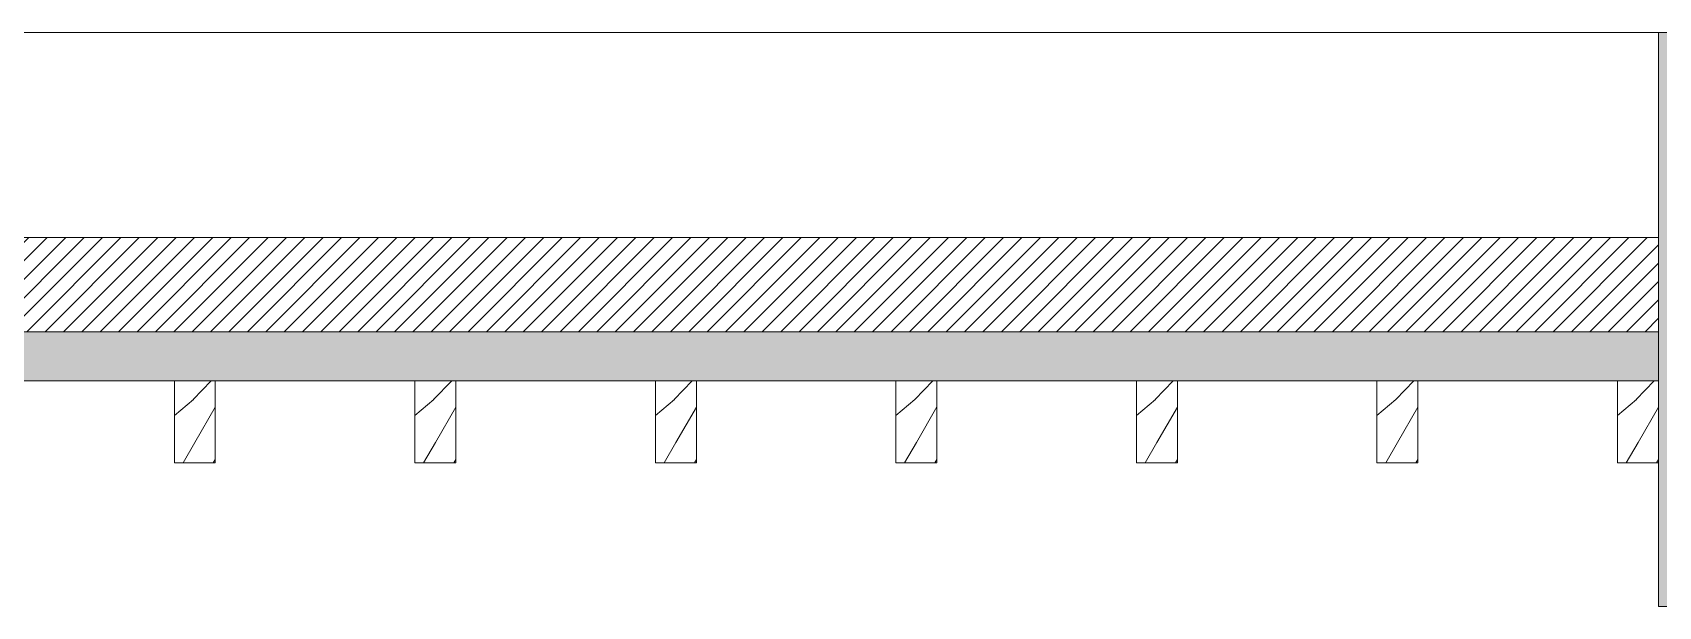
# Model space of a CAD drawing. Header units: metres. Extents: x -197 to 1099, y -24 to 14.
# Drawn here: x -167.087 to -163.117, y 6.15 to 7.55 of the extents above; entities that cross this region are included whole.
import ezdxf

# ---------------------------------------------------------------- set-up
doc = ezdxf.new("R2010")
doc.units = ezdxf.units.M
doc.header["$LTSCALE"] = 0.001
for name, color, linetype, lineweight, true_color in [('Jach-Anotaciones-CalidaddeLínea  0.13', 7, 'Continuous', 13, 0x000000), ('Jach-Anotaciones-Hatch-Lum100%', 7, 'Continuous', 13, 0x000000), ('Jach-Anotaciones-Hatch-Lum50%', 9, 'Continuous', 13, 0x808080)]:
    doc.layers.add(name, color=color, linetype=linetype, lineweight=lineweight, true_color=true_color)

msp = doc.modelspace()

# ---------------------------------------------------------------- hatches: boundary and pattern name
at = {"layer": 'Jach-Anotaciones-Hatch-Lum100%', "ltscale": 100}
h = msp.add_hatch(color=256, dxfattribs=at)
h.dxf.hatch_style = 1
h.paths.add_polyline_path([(-162.91715, 7.55), (-163.11715, 7.55), (-163.11715, 6.15), (-162.91715, 6.15)])
h = msp.add_hatch(color=256, dxfattribs=at)
h.dxf.hatch_style = 1
h.paths.add_polyline_path([(-169.72715, 6.82), (-163.11715, 6.82), (-163.11715, 6.7), (-169.72715, 6.7)])
at = {"layer": 'Jach-Anotaciones-Hatch-Lum50%', "ltscale": 100}
h = msp.add_hatch(dxfattribs=at)
h.set_pattern_fill('ANSI31', color=256, scale=0.01)
h.set_pattern_definition([(45, (-228.027402, 0), (-0.02245064, 0.02245064), [])])
h.paths.add_polyline_path([(-169.5737, 7.05), (-163.11715, 7.05), (-163.11715, 6.82), (-169.5737, 6.82)])
h = msp.add_hatch(dxfattribs=at)
h.set_pattern_fill('WOOD_01', color=256, scale=0.8, angle=60, pattern_type=2)
h.set_pattern_definition([(60, (-226.0074, 0.8039), (-0.69282, 0.4), [0.16, -0.64]), (68.9726, (-225.629315, 0.59483), (1.707181334, 4.55692101), [0.153883, -15.234423]), (65.7105, (-225.674884, 0.6119), (2.90718979, 6.63537723), [0.160798, -7.879101]), (44.5779, (-225.88273, 0.731902), (6.478452005, 6.421028285), [0.2406656, -23.8259016]), (53.6599, (-226.10336, 0.87776), (0.39999871, 0.69282136), [0.144886, -7.099421]), (45.0686, (-225.696453, 0.670543), (2.29281919, 2.37128194), [0.124194, -12.295146]), (48.6901, (-226.23829, 0.66006), (0.39999986, 0.69282067), [0.326338, -3.752878]), (65.7105, (-225.56696, 0.55883), (2.90718979, 6.63537723), [0.080399, -7.9595]), (60, (-225.86195, 0.7199), (-0.69282, 0.4), [0.08, -0.72]), (60, (-226.0251, 0.6293), (-0.69282, 0.4), [0.24, -0.56]), (71.3099, (-226.049, 0.8279), (0.90718136, 3.1712801), [0.081584, -3.997631]), (62.7263, (-225.832664, 0.61062), (7.307182554, 14.256405072), [0.16819, -16.650846]), (52.4054, (-225.79188, 0.63326), (3.89281589, 5.142565012), [0.121062, -11.985134]), (60, (-225.5486, 0.4466), (-0.69282, 0.4), [0.16, -0.64]), (58.8309, (-225.553966, 0.357338), (0.399999541, 0.692820757), [0.3920816, -38.81608]), (60, (-226.0736, 0.6573), (-0.69282, 0.4), [0.08, -0.72]), (60, (-226.089, 0.7586), (-0.69282, 0.4), [0.08, -0.72]), (60, (-226.3314, 0.48285), (-0.69282, 0.4), [0.12, -0.68]), (50.5377, (-226.258, 0.68991), (0.39999976, 0.69282053), [0.24331, -4.622899]), (60, (-226.386, 0.4682), (-0.69282, 0.4), [0.16, -0.64]), (60, (-225.8065, 0.032), (-0.69282, 0.4), [0.088, -0.712]), (60, (-225.6371, 0.4053), (-0.69282, 0.4), [0.08, -0.72]), (60, (-225.8619, 0.064), (-0.69282, 0.4), [0.168, -0.632]), (65.4403, (-225.69946, 0.44134), (3.307183171, 7.328200937), [0.16876, -16.707258]), (60, (-225.7509, 0.4803), (-0.69282, 0.4), [0.152, -0.648]), (60, (-225.97274, 0.128), (-0.69282, 0.4), [0.088, -0.712]), (58.8309, (-226.035592, 0.275138), (0.399999541, 0.692820757), [0.3920816, -38.81608]), (60, (-226.06195, 0.3735), (-0.69282, 0.4), [0.08, -0.72]), (60, (-226.1227, 0.3162), (-0.69282, 0.4), [0.08, -0.72]), (60, (-225.9627, 0.5933), (-0.69282, 0.4), [0.16, -0.64]), (60, (-226.0566, 0.4628), (-0.69282, 0.4), [0.08, -0.72]), (60, (-226.2197, 0.3722), (-0.69282, 0.4), [0.16, -0.64]), (79.6538, (-225.82074, 0.39127), (1.628722567, 9.22102156), [0.118929, -11.773925]), (71.3099, (-226.08273, 0.3855), (0.90718136, 3.1712801), [0.081584, -3.997631]), (71.3099, (-225.88809, 0.64262), (0.90718136, 3.1712801), [0.081584, -3.997631]), (65.7105, (-226.27136, 0.586774), (2.90718979, 6.63537723), [0.080399, -7.9595]), (49.6952, (-226.44386, 0.4), (3.09281664, 3.75692404), [0.089442, -8.854828]), (48.6901, (-225.76246, 0.10821), (0.39999986, 0.69282067), [0.081584, -3.997631]), (150, (-225.7086, 0.1695), (-0.4, -0.69282), [0, -0.8]), (46.6076, (-226.180587, 0.248), (9.571260274, 10.177957834), [0.172696, -17.096923]), (71.3099, (-226.03358, 0.72662), (0.90718136, 3.1712801), [0.081584, -3.997631]), (70.3048, (-225.597105, 0.47462), (1.30718233, 3.86409989), [0.089442, -8.854828]), (48.6901, (-226.02195, 0.44277), (0.39999986, 0.69282067), [0.081584, -3.997631]), (48.6901, (-226.01659, 0.53206), (0.39999986, 0.69282067), [0.081584, -3.997631]), (41.5651, (-226.1113, 0.208), (0.3999991, 0.6928206), [0.101193, -2.428629]), (45.9638, (-226.30286, 0.42021), (0.399999, 0.69282055), [0.329849, -2.968635]), (43.3008, (-226.27136, 0.586774), (4.18563629, 4.04974474), [0.250567, -8.101676]), (60, (-226.306, 0.6068), (-0.69282, 0.4), [0.096, -0.704]), (45.9638, (-225.77789, 0.2095), (0.399999, 0.69282055), [0.329849, -2.968635]), (45.9638, (-225.86639, 0.16821), (0.399999, 0.69282055), [0.329849, -2.968635]), (45.9638, (-225.92874, 0.20421), (0.399999, 0.69282055), [0.329849, -2.968635]), (49.6952, (-226.27758, 0.304), (3.09281664, 3.75692404), [0.089442, -8.854828]), (45.9638, (-226.13973, 0.51077), (0.399999, 0.69282055), [0.164924, -3.13356]), (49.6952, (-226.05588, 0.176), (3.09281664, 3.75692404), [0.089442, -8.854828]), (57.6141, (-225.79938, 0.508267), (0.399999129, 0.692820776), [0.192166, -19.024492]), (49.6952, (-225.96809, 0.504056), (3.09281664, 3.75692404), [0.089442, -8.854828]), (72.5288, (-225.91023, 0.57227), (0.90718035, 3.17128135), [0.073756, -7.301879]), (49.5626, (-226.021238, 0.156), (5.785630365, 6.821029196), [0.309115, -30.602364]), (51.8699, (-225.82074, 0.39127), (0.39999995, 0.69281985), [0.113137, -5.543717]), (64.7636, (-225.99802, 0.24421), (3.70718558, 8.0210201), [0.192666, -9.44061]), (60, (-225.9159, 0.4185), (-0.69282, 0.4), [0.248, -0.552]), (44.7449, (-226.36765, 0.356), (2.292819045, 2.37128176), [0.091214, -9.030189]), (50.5377, (-225.70861, 0.16949), (0.39999976, 0.69282053), [0.24331, -4.622899]), (40.0169, (-225.9381, 0.108), (1.89281981, 1.67846116), [0.093638, -9.270122]), (60, (-226.0229, 0.9052), (-0.69282, 0.4), [0.04, -0.76]), (60, (-225.718, 0.7292), (-0.69282, 0.4), [0.08, -0.72]), (71.3099, (-225.4686, 0.58518), (0.90718136, 3.1712801), [0.081584, -3.997631]), (60, (-225.5339, 0.6321), (-0.69282, 0.4), [0.144, -0.656]), (43.3008, (-225.905084, 0.837184), (4.18563629, 4.04974474), [0.083522, -8.268721]), (48.0207, (-225.755592, 0.760113), (10.372041651, 11.563146785), [0.1472056, -26.840515]), (150, (-225.4686, 0.5852), (-0.4, -0.69282), [0, -0.8]), (60, (-225.4425, 0.6625), (-0.69282, 0.4), [0.072, -0.728]), (60, (-225.5741, 0.7385), (-0.69282, 0.4), [0.072, -0.728]), (60, (-225.60874, 0.7585), (-0.69282, 0.4), [0.072, -0.728]), (36.0376, (-225.8443, 0.89447), (4.87845173, 3.64974762), [0.078791, -7.80029]), (48.5163, (-225.927438, 0.942466), (2.6929280298, 3.0640394157), [0.0734704, -52.17242]), (41.5651, (-225.67802, 0.79847), (0.3999991, 0.6928206), [0.075894, -2.453926]), (47.4712, (-226.017505, 0.99447), (2.69282018, 3.064102), [0.073756, -7.301879])])
h.paths.add_polyline_path([(-166.74079, 6.7), (-166.64079, 6.7), (-166.64079, 6.5), (-166.74079, 6.5)])
h = msp.add_hatch(dxfattribs=at)
h.set_pattern_fill('WOOD_01', color=256, scale=0.8, angle=60, pattern_type=2)
h.set_pattern_definition([(60, (-225.4202, 0.8039), (-0.69282, 0.4), [0.16, -0.64]), (68.9726, (-225.042042, 0.59483), (1.707181334, 4.55692101), [0.153883, -15.234423]), (65.7105, (-225.08761, 0.6119), (2.90718979, 6.63537723), [0.160798, -7.879101]), (44.5779, (-225.295458, 0.731902), (6.478452005, 6.421028285), [0.2406656, -23.8259016]), (53.6599, (-225.51609, 0.87776), (0.39999871, 0.69282136), [0.144886, -7.099421]), (45.0686, (-225.10918, 0.670543), (2.29281919, 2.37128194), [0.124194, -12.295146]), (48.6901, (-225.65102, 0.66006), (0.39999986, 0.69282067), [0.326338, -3.752878]), (65.7105, (-224.97969, 0.55883), (2.90718979, 6.63537723), [0.080399, -7.9595]), (60, (-225.2747, 0.7199), (-0.69282, 0.4), [0.08, -0.72]), (60, (-225.4378, 0.6293), (-0.69282, 0.4), [0.24, -0.56]), (71.3099, (-225.46173, 0.8279), (0.90718136, 3.1712801), [0.081584, -3.997631]), (62.7263, (-225.24539, 0.61062), (7.307182554, 14.256405072), [0.16819, -16.650846]), (52.4054, (-225.204606, 0.63326), (3.89281589, 5.142565012), [0.121062, -11.985134]), (60, (-224.9613, 0.4466), (-0.69282, 0.4), [0.16, -0.64]), (58.8309, (-224.966694, 0.357338), (0.399999541, 0.692820757), [0.3920816, -38.81608]), (60, (-225.4863, 0.6573), (-0.69282, 0.4), [0.08, -0.72]), (60, (-225.5017, 0.7586), (-0.69282, 0.4), [0.08, -0.72]), (60, (-225.7441, 0.48285), (-0.69282, 0.4), [0.12, -0.68]), (50.5377, (-225.67073, 0.68991), (0.39999976, 0.69282053), [0.24331, -4.622899]), (60, (-225.7987, 0.4682), (-0.69282, 0.4), [0.16, -0.64]), (60, (-225.2192, 0.032), (-0.69282, 0.4), [0.088, -0.712]), (60, (-225.0498, 0.4053), (-0.69282, 0.4), [0.08, -0.72]), (60, (-225.2746, 0.064), (-0.69282, 0.4), [0.168, -0.632]), (65.4403, (-225.112186, 0.44134), (3.307183171, 7.328200937), [0.16876, -16.707258]), (60, (-225.1636, 0.4803), (-0.69282, 0.4), [0.152, -0.648]), (60, (-225.3855, 0.128), (-0.69282, 0.4), [0.088, -0.712]), (58.8309, (-225.448319, 0.275138), (0.399999541, 0.692820757), [0.3920816, -38.81608]), (60, (-225.4747, 0.3735), (-0.69282, 0.4), [0.08, -0.72]), (60, (-225.53546, 0.3162), (-0.69282, 0.4), [0.08, -0.72]), (60, (-225.37546, 0.5933), (-0.69282, 0.4), [0.16, -0.64]), (60, (-225.4693, 0.4628), (-0.69282, 0.4), [0.08, -0.72]), (60, (-225.63245, 0.3722), (-0.69282, 0.4), [0.16, -0.64]), (79.6538, (-225.23347, 0.39127), (1.628722567, 9.22102156), [0.118929, -11.773925]), (71.3099, (-225.49546, 0.3855), (0.90718136, 3.1712801), [0.081584, -3.997631]), (71.3099, (-225.30082, 0.64262), (0.90718136, 3.1712801), [0.081584, -3.997631]), (65.7105, (-225.68409, 0.586774), (2.90718979, 6.63537723), [0.080399, -7.9595]), (49.6952, (-225.856586, 0.4), (3.09281664, 3.75692404), [0.089442, -8.854828]), (48.6901, (-225.17519, 0.10821), (0.39999986, 0.69282067), [0.081584, -3.997631]), (150, (-225.1213, 0.1695), (-0.4, -0.69282), [0, -0.8]), (46.6076, (-225.593314, 0.248), (9.571260274, 10.177957834), [0.172696, -17.096923]), (71.3099, (-225.44631, 0.72662), (0.90718136, 3.1712801), [0.081584, -3.997631]), (70.3048, (-225.00983, 0.47462), (1.30718233, 3.86409989), [0.089442, -8.854828]), (48.6901, (-225.43467, 0.44277), (0.39999986, 0.69282067), [0.081584, -3.997631]), (48.6901, (-225.42931, 0.53206), (0.39999986, 0.69282067), [0.081584, -3.997631]), (41.5651, (-225.52403, 0.208), (0.3999991, 0.6928206), [0.101193, -2.428629]), (45.9638, (-225.7156, 0.42021), (0.399999, 0.69282055), [0.329849, -2.968635]), (43.3008, (-225.68409, 0.586774), (4.18563629, 4.04974474), [0.250567, -8.101676]), (60, (-225.7187, 0.6068), (-0.69282, 0.4), [0.096, -0.704]), (45.9638, (-225.19062, 0.2095), (0.399999, 0.69282055), [0.329849, -2.968635]), (45.9638, (-225.27911, 0.16821), (0.399999, 0.69282055), [0.329849, -2.968635]), (45.9638, (-225.34147, 0.20421), (0.399999, 0.69282055), [0.329849, -2.968635]), (49.6952, (-225.69031, 0.304), (3.09281664, 3.75692404), [0.089442, -8.854828]), (45.9638, (-225.55245, 0.51077), (0.399999, 0.69282055), [0.164924, -3.13356]), (49.6952, (-225.468606, 0.176), (3.09281664, 3.75692404), [0.089442, -8.854828]), (57.6141, (-225.21211, 0.508267), (0.399999129, 0.692820776), [0.192166, -19.024492]), (49.6952, (-225.38082, 0.504056), (3.09281664, 3.75692404), [0.089442, -8.854828]), (72.5288, (-225.32296, 0.57227), (0.90718035, 3.17128135), [0.073756, -7.301879]), (49.5626, (-225.433965, 0.156), (5.785630365, 6.821029196), [0.309115, -30.602364]), (51.8699, (-225.23347, 0.39127), (0.39999995, 0.69281985), [0.113137, -5.543717]), (64.7636, (-225.41075, 0.24421), (3.70718558, 8.0210201), [0.192666, -9.44061]), (60, (-225.3286, 0.4185), (-0.69282, 0.4), [0.248, -0.552]), (44.7449, (-225.780375, 0.356), (2.292819045, 2.37128176), [0.091214, -9.030189]), (50.5377, (-225.12133, 0.16949), (0.39999976, 0.69282053), [0.24331, -4.622899]), (40.0169, (-225.35083, 0.108), (1.89281981, 1.67846116), [0.093638, -9.270122]), (60, (-225.4356, 0.9052), (-0.69282, 0.4), [0.04, -0.76]), (60, (-225.13075, 0.7292), (-0.69282, 0.4), [0.08, -0.72]), (71.3099, (-224.88133, 0.58518), (0.90718136, 3.1712801), [0.081584, -3.997631]), (60, (-224.9466, 0.6321), (-0.69282, 0.4), [0.144, -0.656]), (43.3008, (-225.31781, 0.837184), (4.18563629, 4.04974474), [0.083522, -8.268721]), (48.0207, (-225.16832, 0.760113), (10.372041651, 11.563146785), [0.1472056, -26.840515]), (150, (-224.8813, 0.5852), (-0.4, -0.69282), [0, -0.8]), (60, (-224.8552, 0.6625), (-0.69282, 0.4), [0.072, -0.728]), (60, (-224.9868, 0.7385), (-0.69282, 0.4), [0.072, -0.728]), (60, (-225.0215, 0.7585), (-0.69282, 0.4), [0.072, -0.728]), (36.0376, (-225.25703, 0.89447), (4.87845173, 3.64974762), [0.078791, -7.80029]), (48.5163, (-225.340165, 0.942466), (2.6929280298, 3.0640394157), [0.0734704, -52.17242]), (41.5651, (-225.09075, 0.79847), (0.3999991, 0.6928206), [0.075894, -2.453926]), (47.4712, (-225.43023, 0.99447), (2.69282018, 3.064102), [0.073756, -7.301879])])
h.paths.add_polyline_path([(-166.15352, 6.7), (-166.05352, 6.7), (-166.05352, 6.5), (-166.15352, 6.5)])
h = msp.add_hatch(dxfattribs=at)
h.set_pattern_fill('WOOD_01', color=256, scale=0.8, angle=60, pattern_type=2)
h.set_pattern_definition([(60, (-224.8329, 0.8039), (-0.69282, 0.4), [0.16, -0.64]), (68.9726, (-224.45477, 0.59483), (1.707181334, 4.55692101), [0.153883, -15.234423]), (65.7105, (-224.50034, 0.6119), (2.90718979, 6.63537723), [0.160798, -7.879101]), (44.5779, (-224.708185, 0.731902), (6.478452005, 6.421028285), [0.2406656, -23.8259016]), (53.6599, (-224.928815, 0.87776), (0.39999871, 0.69282136), [0.144886, -7.099421]), (45.0686, (-224.52191, 0.670543), (2.29281919, 2.37128194), [0.124194, -12.295146]), (48.6901, (-225.06374, 0.66006), (0.39999986, 0.69282067), [0.326338, -3.752878]), (65.7105, (-224.392416, 0.55883), (2.90718979, 6.63537723), [0.080399, -7.9595]), (60, (-224.6874, 0.7199), (-0.69282, 0.4), [0.08, -0.72]), (60, (-224.8505, 0.6293), (-0.69282, 0.4), [0.24, -0.56]), (71.3099, (-224.87446, 0.8279), (0.90718136, 3.1712801), [0.081584, -3.997631]), (62.7263, (-224.65812, 0.61062), (7.307182554, 14.256405072), [0.16819, -16.650846]), (52.4054, (-224.617334, 0.63326), (3.89281589, 5.142565012), [0.121062, -11.985134]), (60, (-224.3741, 0.4466), (-0.69282, 0.4), [0.16, -0.64]), (58.8309, (-224.37942, 0.357338), (0.399999541, 0.692820757), [0.3920816, -38.81608]), (60, (-224.899, 0.6573), (-0.69282, 0.4), [0.08, -0.72]), (60, (-224.9145, 0.7586), (-0.69282, 0.4), [0.08, -0.72]), (60, (-225.1568, 0.48285), (-0.69282, 0.4), [0.12, -0.68]), (50.5377, (-225.08346, 0.68991), (0.39999976, 0.69282053), [0.24331, -4.622899]), (60, (-225.21146, 0.4682), (-0.69282, 0.4), [0.16, -0.64]), (60, (-224.6319, 0.032), (-0.69282, 0.4), [0.088, -0.712]), (60, (-224.46256, 0.4053), (-0.69282, 0.4), [0.08, -0.72]), (60, (-224.68734, 0.064), (-0.69282, 0.4), [0.168, -0.632]), (65.4403, (-224.524913, 0.44134), (3.307183171, 7.328200937), [0.16876, -16.707258]), (60, (-224.5763, 0.4803), (-0.69282, 0.4), [0.152, -0.648]), (60, (-224.7982, 0.128), (-0.69282, 0.4), [0.088, -0.712]), (58.8309, (-224.861046, 0.275138), (0.399999541, 0.692820757), [0.3920816, -38.81608]), (60, (-224.8874, 0.3735), (-0.69282, 0.4), [0.08, -0.72]), (60, (-224.9482, 0.3162), (-0.69282, 0.4), [0.08, -0.72]), (60, (-224.7882, 0.5933), (-0.69282, 0.4), [0.16, -0.64]), (60, (-224.88204, 0.4628), (-0.69282, 0.4), [0.08, -0.72]), (60, (-225.0452, 0.3722), (-0.69282, 0.4), [0.16, -0.64]), (79.6538, (-224.646195, 0.39127), (1.628722567, 9.22102156), [0.118929, -11.773925]), (71.3099, (-224.90818, 0.3855), (0.90718136, 3.1712801), [0.081584, -3.997631]), (71.3099, (-224.71354, 0.64262), (0.90718136, 3.1712801), [0.081584, -3.997631]), (65.7105, (-225.096815, 0.586774), (2.90718979, 6.63537723), [0.080399, -7.9595]), (49.6952, (-225.26931, 0.4), (3.09281664, 3.75692404), [0.089442, -8.854828]), (48.6901, (-224.58792, 0.10821), (0.39999986, 0.69282067), [0.081584, -3.997631]), (150, (-224.5341, 0.1695), (-0.4, -0.69282), [0, -0.8]), (46.6076, (-225.00604, 0.248), (9.571260274, 10.177957834), [0.172696, -17.096923]), (71.3099, (-224.85904, 0.72662), (0.90718136, 3.1712801), [0.081584, -3.997631]), (70.3048, (-224.42256, 0.47462), (1.30718233, 3.86409989), [0.089442, -8.854828]), (48.6901, (-224.8474, 0.44277), (0.39999986, 0.69282067), [0.081584, -3.997631]), (48.6901, (-224.84204, 0.53206), (0.39999986, 0.69282067), [0.081584, -3.997631]), (41.5651, (-224.93676, 0.208), (0.3999991, 0.6928206), [0.101193, -2.428629]), (45.9638, (-225.12832, 0.42021), (0.399999, 0.69282055), [0.329849, -2.968635]), (43.3008, (-225.096815, 0.586774), (4.18563629, 4.04974474), [0.250567, -8.101676]), (60, (-225.13146, 0.6068), (-0.69282, 0.4), [0.096, -0.704]), (45.9638, (-224.60334, 0.2095), (0.399999, 0.69282055), [0.329849, -2.968635]), (45.9638, (-224.69184, 0.16821), (0.399999, 0.69282055), [0.329849, -2.968635]), (45.9638, (-224.7542, 0.20421), (0.399999, 0.69282055), [0.329849, -2.968635]), (49.6952, (-225.103036, 0.304), (3.09281664, 3.75692404), [0.089442, -8.854828]), (45.9638, (-224.96518, 0.51077), (0.399999, 0.69282055), [0.164924, -3.13356]), (49.6952, (-224.88133, 0.176), (3.09281664, 3.75692404), [0.089442, -8.854828]), (57.6141, (-224.624836, 0.508267), (0.399999129, 0.692820776), [0.192166, -19.024492]), (49.6952, (-224.793544, 0.504056), (3.09281664, 3.75692404), [0.089442, -8.854828]), (72.5288, (-224.73569, 0.57227), (0.90718035, 3.17128135), [0.073756, -7.301879]), (49.5626, (-224.846693, 0.156), (5.785630365, 6.821029196), [0.309115, -30.602364]), (51.8699, (-224.6462, 0.39127), (0.39999995, 0.69281985), [0.113137, -5.543717]), (64.7636, (-224.82348, 0.24421), (3.70718558, 8.0210201), [0.192666, -9.44061]), (60, (-224.7413, 0.4185), (-0.69282, 0.4), [0.248, -0.552]), (44.7449, (-225.1931, 0.356), (2.292819045, 2.37128176), [0.091214, -9.030189]), (50.5377, (-224.53406, 0.16949), (0.39999976, 0.69282053), [0.24331, -4.622899]), (40.0169, (-224.763554, 0.108), (1.89281981, 1.67846116), [0.093638, -9.270122]), (60, (-224.8483, 0.9052), (-0.69282, 0.4), [0.04, -0.76]), (60, (-224.5435, 0.7292), (-0.69282, 0.4), [0.08, -0.72]), (71.3099, (-224.29406, 0.58518), (0.90718136, 3.1712801), [0.081584, -3.997631]), (60, (-224.35934, 0.6321), (-0.69282, 0.4), [0.144, -0.656]), (43.3008, (-224.73054, 0.837184), (4.18563629, 4.04974474), [0.083522, -8.268721]), (48.0207, (-224.581046, 0.760113), (10.372041651, 11.563146785), [0.1472056, -26.840515]), (150, (-224.2941, 0.5852), (-0.4, -0.69282), [0, -0.8]), (60, (-224.2679, 0.6625), (-0.69282, 0.4), [0.072, -0.728]), (60, (-224.39955, 0.7385), (-0.69282, 0.4), [0.072, -0.728]), (60, (-224.4342, 0.7585), (-0.69282, 0.4), [0.072, -0.728]), (36.0376, (-224.66975, 0.89447), (4.87845173, 3.64974762), [0.078791, -7.80029]), (48.5163, (-224.752892, 0.942466), (2.6929280298, 3.0640394157), [0.0734704, -52.17242]), (41.5651, (-224.50348, 0.79847), (0.3999991, 0.6928206), [0.075894, -2.453926]), (47.4712, (-224.84296, 0.99447), (2.69282018, 3.064102), [0.073756, -7.301879])])
h.paths.add_polyline_path([(-165.56624, 6.7), (-165.46624, 6.7), (-165.46624, 6.5), (-165.56624, 6.5)])
h = msp.add_hatch(dxfattribs=at)
h.set_pattern_fill('WOOD_01', color=256, scale=0.8, angle=60, pattern_type=2)
h.set_pattern_definition([(60, (-224.2456, 0.8039), (-0.69282, 0.4), [0.16, -0.64]), (68.9726, (-223.867497, 0.59483), (1.707181334, 4.55692101), [0.153883, -15.234423]), (65.7105, (-223.913066, 0.6119), (2.90718979, 6.63537723), [0.160798, -7.879101]), (44.5779, (-224.120912, 0.731902), (6.478452005, 6.421028285), [0.2406656, -23.8259016]), (53.6599, (-224.34154, 0.87776), (0.39999871, 0.69282136), [0.144886, -7.099421]), (45.0686, (-223.934635, 0.670543), (2.29281919, 2.37128194), [0.124194, -12.295146]), (48.6901, (-224.47647, 0.66006), (0.39999986, 0.69282067), [0.326338, -3.752878]), (65.7105, (-223.80514, 0.55883), (2.90718979, 6.63537723), [0.080399, -7.9595]), (60, (-224.1001, 0.7199), (-0.69282, 0.4), [0.08, -0.72]), (60, (-224.2633, 0.6293), (-0.69282, 0.4), [0.24, -0.56]), (71.3099, (-224.28719, 0.8279), (0.90718136, 3.1712801), [0.081584, -3.997631]), (62.7263, (-224.070845, 0.61062), (7.307182554, 14.256405072), [0.16819, -16.650846]), (52.4054, (-224.03006, 0.63326), (3.89281589, 5.142565012), [0.121062, -11.985134]), (60, (-223.7868, 0.4466), (-0.69282, 0.4), [0.16, -0.64]), (58.8309, (-223.792148, 0.357338), (0.399999541, 0.692820757), [0.3920816, -38.81608]), (60, (-224.3118, 0.6573), (-0.69282, 0.4), [0.08, -0.72]), (60, (-224.3272, 0.7586), (-0.69282, 0.4), [0.08, -0.72]), (60, (-224.56954, 0.48285), (-0.69282, 0.4), [0.12, -0.68]), (50.5377, (-224.49618, 0.68991), (0.39999976, 0.69282053), [0.24331, -4.622899]), (60, (-224.6242, 0.4682), (-0.69282, 0.4), [0.16, -0.64]), (60, (-224.04465, 0.032), (-0.69282, 0.4), [0.088, -0.712]), (60, (-223.8753, 0.4053), (-0.69282, 0.4), [0.08, -0.72]), (60, (-224.1001, 0.064), (-0.69282, 0.4), [0.168, -0.632]), (65.4403, (-223.93764, 0.44134), (3.307183171, 7.328200937), [0.16876, -16.707258]), (60, (-223.9891, 0.4803), (-0.69282, 0.4), [0.152, -0.648]), (60, (-224.2109, 0.128), (-0.69282, 0.4), [0.088, -0.712]), (58.8309, (-224.273774, 0.275138), (0.399999541, 0.692820757), [0.3920816, -38.81608]), (60, (-224.3001, 0.3735), (-0.69282, 0.4), [0.08, -0.72]), (60, (-224.3609, 0.3162), (-0.69282, 0.4), [0.08, -0.72]), (60, (-224.2009, 0.5933), (-0.69282, 0.4), [0.16, -0.64]), (60, (-224.2948, 0.4628), (-0.69282, 0.4), [0.08, -0.72]), (60, (-224.4579, 0.3722), (-0.69282, 0.4), [0.16, -0.64]), (79.6538, (-224.05892, 0.39127), (1.628722567, 9.22102156), [0.118929, -11.773925]), (71.3099, (-224.32091, 0.3855), (0.90718136, 3.1712801), [0.081584, -3.997631]), (71.3099, (-224.12627, 0.64262), (0.90718136, 3.1712801), [0.081584, -3.997631]), (65.7105, (-224.50954, 0.586774), (2.90718979, 6.63537723), [0.080399, -7.9595]), (49.6952, (-224.68204, 0.4), (3.09281664, 3.75692404), [0.089442, -8.854828]), (48.6901, (-224.00065, 0.10821), (0.39999986, 0.69282067), [0.081584, -3.997631]), (150, (-223.9468, 0.1695), (-0.4, -0.69282), [0, -0.8]), (46.6076, (-224.41877, 0.248), (9.571260274, 10.177957834), [0.172696, -17.096923]), (71.3099, (-224.27176, 0.72662), (0.90718136, 3.1712801), [0.081584, -3.997631]), (70.3048, (-223.83529, 0.47462), (1.30718233, 3.86409989), [0.089442, -8.854828]), (48.6901, (-224.26013, 0.44277), (0.39999986, 0.69282067), [0.081584, -3.997631]), (48.6901, (-224.25477, 0.53206), (0.39999986, 0.69282067), [0.081584, -3.997631]), (41.5651, (-224.34949, 0.208), (0.3999991, 0.6928206), [0.101193, -2.428629]), (45.9638, (-224.54105, 0.42021), (0.399999, 0.69282055), [0.329849, -2.968635]), (43.3008, (-224.50954, 0.586774), (4.18563629, 4.04974474), [0.250567, -8.101676]), (60, (-224.5442, 0.6068), (-0.69282, 0.4), [0.096, -0.704]), (45.9638, (-224.01607, 0.2095), (0.399999, 0.69282055), [0.329849, -2.968635]), (45.9638, (-224.10457, 0.16821), (0.399999, 0.69282055), [0.329849, -2.968635]), (45.9638, (-224.16692, 0.20421), (0.399999, 0.69282055), [0.329849, -2.968635]), (49.6952, (-224.51576, 0.304), (3.09281664, 3.75692404), [0.089442, -8.854828]), (45.9638, (-224.3779, 0.51077), (0.399999, 0.69282055), [0.164924, -3.13356]), (49.6952, (-224.29406, 0.176), (3.09281664, 3.75692404), [0.089442, -8.854828]), (57.6141, (-224.037563, 0.508267), (0.399999129, 0.692820776), [0.192166, -19.024492]), (49.6952, (-224.20627, 0.504056), (3.09281664, 3.75692404), [0.089442, -8.854828]), (72.5288, (-224.148415, 0.57227), (0.90718035, 3.17128135), [0.073756, -7.301879]), (49.5626, (-224.25942, 0.156), (5.785630365, 6.821029196), [0.309115, -30.602364]), (51.8699, (-224.05892, 0.39127), (0.39999995, 0.69281985), [0.113137, -5.543717]), (64.7636, (-224.236204, 0.24421), (3.70718558, 8.0210201), [0.192666, -9.44061]), (60, (-224.1541, 0.4185), (-0.69282, 0.4), [0.248, -0.552]), (44.7449, (-224.60583, 0.356), (2.292819045, 2.37128176), [0.091214, -9.030189]), (50.5377, (-223.94679, 0.16949), (0.39999976, 0.69282053), [0.24331, -4.622899]), (40.0169, (-224.17628, 0.108), (1.89281981, 1.67846116), [0.093638, -9.270122]), (60, (-224.26105, 0.9052), (-0.69282, 0.4), [0.04, -0.76]), (60, (-223.9562, 0.7292), (-0.69282, 0.4), [0.08, -0.72]), (71.3099, (-223.70679, 0.58518), (0.90718136, 3.1712801), [0.081584, -3.997631]), (60, (-223.7721, 0.6321), (-0.69282, 0.4), [0.144, -0.656]), (43.3008, (-224.143266, 0.837184), (4.18563629, 4.04974474), [0.083522, -8.268721]), (48.0207, (-223.993774, 0.760113), (10.372041651, 11.563146785), [0.1472056, -26.840515]), (150, (-223.7068, 0.5852), (-0.4, -0.69282), [0, -0.8]), (60, (-223.68065, 0.6625), (-0.69282, 0.4), [0.072, -0.728]), (60, (-223.8123, 0.7385), (-0.69282, 0.4), [0.072, -0.728]), (60, (-223.8469, 0.7585), (-0.69282, 0.4), [0.072, -0.728]), (36.0376, (-224.08248, 0.89447), (4.87845173, 3.64974762), [0.078791, -7.80029]), (48.5163, (-224.16562, 0.942466), (2.6929280298, 3.0640394157), [0.0734704, -52.17242]), (41.5651, (-223.9162, 0.79847), (0.3999991, 0.6928206), [0.075894, -2.453926]), (47.4712, (-224.25569, 0.99447), (2.69282018, 3.064102), [0.073756, -7.301879])])
h.paths.add_polyline_path([(-164.97897, 6.7), (-164.87897, 6.7), (-164.87897, 6.5), (-164.97897, 6.5)])
h = msp.add_hatch(dxfattribs=at)
h.set_pattern_fill('WOOD_01', color=256, scale=0.8, angle=60, pattern_type=2)
h.set_pattern_definition([(60, (-223.65835, 0.8039), (-0.69282, 0.4), [0.16, -0.64]), (68.9726, (-223.280224, 0.59483), (1.707181334, 4.55692101), [0.153883, -15.234423]), (65.7105, (-223.32579, 0.6119), (2.90718979, 6.63537723), [0.160798, -7.879101]), (44.5779, (-223.53364, 0.731902), (6.478452005, 6.421028285), [0.2406656, -23.8259016]), (53.6599, (-223.75427, 0.87776), (0.39999871, 0.69282136), [0.144886, -7.099421]), (45.0686, (-223.34736, 0.670543), (2.29281919, 2.37128194), [0.124194, -12.295146]), (48.6901, (-223.8892, 0.66006), (0.39999986, 0.69282067), [0.326338, -3.752878]), (65.7105, (-223.21787, 0.55883), (2.90718979, 6.63537723), [0.080399, -7.9595]), (60, (-223.51285, 0.7199), (-0.69282, 0.4), [0.08, -0.72]), (60, (-223.676, 0.6293), (-0.69282, 0.4), [0.24, -0.56]), (71.3099, (-223.69992, 0.8279), (0.90718136, 3.1712801), [0.081584, -3.997631]), (62.7263, (-223.483573, 0.61062), (7.307182554, 14.256405072), [0.16819, -16.650846]), (52.4054, (-223.44279, 0.63326), (3.89281589, 5.142565012), [0.121062, -11.985134]), (60, (-223.1995, 0.4466), (-0.69282, 0.4), [0.16, -0.64]), (58.8309, (-223.204875, 0.357338), (0.399999541, 0.692820757), [0.3920816, -38.81608]), (60, (-223.7245, 0.6573), (-0.69282, 0.4), [0.08, -0.72]), (60, (-223.7399, 0.7586), (-0.69282, 0.4), [0.08, -0.72]), (60, (-223.9823, 0.48285), (-0.69282, 0.4), [0.12, -0.68]), (50.5377, (-223.90891, 0.68991), (0.39999976, 0.69282053), [0.24331, -4.622899]), (60, (-224.0369, 0.4682), (-0.69282, 0.4), [0.16, -0.64]), (60, (-223.4574, 0.032), (-0.69282, 0.4), [0.088, -0.712]), (60, (-223.288, 0.4053), (-0.69282, 0.4), [0.08, -0.72]), (60, (-223.5128, 0.064), (-0.69282, 0.4), [0.168, -0.632]), (65.4403, (-223.350368, 0.44134), (3.307183171, 7.328200937), [0.16876, -16.707258]), (60, (-223.4018, 0.4803), (-0.69282, 0.4), [0.152, -0.648]), (60, (-223.62365, 0.128), (-0.69282, 0.4), [0.088, -0.712]), (58.8309, (-223.686501, 0.275138), (0.399999541, 0.692820757), [0.3920816, -38.81608]), (60, (-223.71285, 0.3735), (-0.69282, 0.4), [0.08, -0.72]), (60, (-223.7736, 0.3162), (-0.69282, 0.4), [0.08, -0.72]), (60, (-223.6136, 0.5933), (-0.69282, 0.4), [0.16, -0.64]), (60, (-223.7075, 0.4628), (-0.69282, 0.4), [0.08, -0.72]), (60, (-223.8706, 0.3722), (-0.69282, 0.4), [0.16, -0.64]), (79.6538, (-223.47165, 0.39127), (1.628722567, 9.22102156), [0.118929, -11.773925]), (71.3099, (-223.73364, 0.3855), (0.90718136, 3.1712801), [0.081584, -3.997631]), (71.3099, (-223.539, 0.64262), (0.90718136, 3.1712801), [0.081584, -3.997631]), (65.7105, (-223.92227, 0.586774), (2.90718979, 6.63537723), [0.080399, -7.9595]), (49.6952, (-224.09477, 0.4), (3.09281664, 3.75692404), [0.089442, -8.854828]), (48.6901, (-223.41337, 0.10821), (0.39999986, 0.69282067), [0.081584, -3.997631]), (150, (-223.3595, 0.1695), (-0.4, -0.69282), [0, -0.8]), (46.6076, (-223.831496, 0.248), (9.571260274, 10.177957834), [0.172696, -17.096923]), (71.3099, (-223.68449, 0.72662), (0.90718136, 3.1712801), [0.081584, -3.997631]), (70.3048, (-223.248014, 0.47462), (1.30718233, 3.86409989), [0.089442, -8.854828]), (48.6901, (-223.67285, 0.44277), (0.39999986, 0.69282067), [0.081584, -3.997631]), (48.6901, (-223.6675, 0.53206), (0.39999986, 0.69282067), [0.081584, -3.997631]), (41.5651, (-223.76221, 0.208), (0.3999991, 0.6928206), [0.101193, -2.428629]), (45.9638, (-223.95377, 0.42021), (0.399999, 0.69282055), [0.329849, -2.968635]), (43.3008, (-223.92227, 0.586774), (4.18563629, 4.04974474), [0.250567, -8.101676]), (60, (-223.9569, 0.6068), (-0.69282, 0.4), [0.096, -0.704]), (45.9638, (-223.4288, 0.2095), (0.399999, 0.69282055), [0.329849, -2.968635]), (45.9638, (-223.5173, 0.16821), (0.399999, 0.69282055), [0.329849, -2.968635]), (45.9638, (-223.57965, 0.20421), (0.399999, 0.69282055), [0.329849, -2.968635]), (49.6952, (-223.92849, 0.304), (3.09281664, 3.75692404), [0.089442, -8.854828]), (45.9638, (-223.79063, 0.51077), (0.399999, 0.69282055), [0.164924, -3.13356]), (49.6952, (-223.70679, 0.176), (3.09281664, 3.75692404), [0.089442, -8.854828]), (57.6141, (-223.45029, 0.508267), (0.399999129, 0.692820776), [0.192166, -19.024492]), (49.6952, (-223.619, 0.504056), (3.09281664, 3.75692404), [0.089442, -8.854828]), (72.5288, (-223.56114, 0.57227), (0.90718035, 3.17128135), [0.073756, -7.301879]), (49.5626, (-223.672147, 0.156), (5.785630365, 6.821029196), [0.309115, -30.602364]), (51.8699, (-223.47165, 0.39127), (0.39999995, 0.69281985), [0.113137, -5.543717]), (64.7636, (-223.64893, 0.24421), (3.70718558, 8.0210201), [0.192666, -9.44061]), (60, (-223.5668, 0.4185), (-0.69282, 0.4), [0.248, -0.552]), (44.7449, (-224.01856, 0.356), (2.292819045, 2.37128176), [0.091214, -9.030189]), (50.5377, (-223.35952, 0.16949), (0.39999976, 0.69282053), [0.24331, -4.622899]), (40.0169, (-223.58901, 0.108), (1.89281981, 1.67846116), [0.093638, -9.270122]), (60, (-223.6738, 0.9052), (-0.69282, 0.4), [0.04, -0.76]), (60, (-223.3689, 0.7292), (-0.69282, 0.4), [0.08, -0.72]), (71.3099, (-223.11952, 0.58518), (0.90718136, 3.1712801), [0.081584, -3.997631]), (60, (-223.1848, 0.6321), (-0.69282, 0.4), [0.144, -0.656]), (43.3008, (-223.55599, 0.837184), (4.18563629, 4.04974474), [0.083522, -8.268721]), (48.0207, (-223.4065, 0.760113), (10.372041651, 11.563146785), [0.1472056, -26.840515]), (150, (-223.1195, 0.5852), (-0.4, -0.69282), [0, -0.8]), (60, (-223.0934, 0.6625), (-0.69282, 0.4), [0.072, -0.728]), (60, (-223.225, 0.7385), (-0.69282, 0.4), [0.072, -0.728]), (60, (-223.25965, 0.7585), (-0.69282, 0.4), [0.072, -0.728]), (36.0376, (-223.49521, 0.89447), (4.87845173, 3.64974762), [0.078791, -7.80029]), (48.5163, (-223.578347, 0.942466), (2.6929280298, 3.0640394157), [0.0734704, -52.17242]), (41.5651, (-223.32893, 0.79847), (0.3999991, 0.6928206), [0.075894, -2.453926]), (47.4712, (-223.66841, 0.99447), (2.69282018, 3.064102), [0.073756, -7.301879])])
h.paths.add_polyline_path([(-164.3917, 6.7), (-164.2917, 6.7), (-164.2917, 6.5), (-164.3917, 6.5)])
h = msp.add_hatch(dxfattribs=at)
h.set_pattern_fill('WOOD_01', color=256, scale=0.8, angle=60, pattern_type=2)
h.set_pattern_definition([(60, (-223.0711, 0.8039), (-0.69282, 0.4), [0.16, -0.64]), (68.9726, (-222.69295, 0.59483), (1.707181334, 4.55692101), [0.153883, -15.234423]), (65.7105, (-222.73852, 0.6119), (2.90718979, 6.63537723), [0.160798, -7.879101]), (44.5779, (-222.946367, 0.731902), (6.478452005, 6.421028285), [0.2406656, -23.8259016]), (53.6599, (-223.167, 0.87776), (0.39999871, 0.69282136), [0.144886, -7.099421]), (45.0686, (-222.76009, 0.670543), (2.29281919, 2.37128194), [0.124194, -12.295146]), (48.6901, (-223.30193, 0.66006), (0.39999986, 0.69282067), [0.326338, -3.752878]), (65.7105, (-222.6306, 0.55883), (2.90718979, 6.63537723), [0.080399, -7.9595]), (60, (-222.9256, 0.7199), (-0.69282, 0.4), [0.08, -0.72]), (60, (-223.0887, 0.6293), (-0.69282, 0.4), [0.24, -0.56]), (71.3099, (-223.11264, 0.8279), (0.90718136, 3.1712801), [0.081584, -3.997631]), (62.7263, (-222.8963, 0.61062), (7.307182554, 14.256405072), [0.16819, -16.650846]), (52.4054, (-222.855515, 0.63326), (3.89281589, 5.142565012), [0.121062, -11.985134]), (60, (-222.61224, 0.4466), (-0.69282, 0.4), [0.16, -0.64]), (58.8309, (-222.617603, 0.357338), (0.399999541, 0.692820757), [0.3920816, -38.81608]), (60, (-223.1372, 0.6573), (-0.69282, 0.4), [0.08, -0.72]), (60, (-223.15264, 0.7586), (-0.69282, 0.4), [0.08, -0.72]), (60, (-223.395, 0.48285), (-0.69282, 0.4), [0.12, -0.68]), (50.5377, (-223.32164, 0.68991), (0.39999976, 0.69282053), [0.24331, -4.622899]), (60, (-223.4496, 0.4682), (-0.69282, 0.4), [0.16, -0.64]), (60, (-222.8701, 0.032), (-0.69282, 0.4), [0.088, -0.712]), (60, (-222.70074, 0.4053), (-0.69282, 0.4), [0.08, -0.72]), (60, (-222.9255, 0.064), (-0.69282, 0.4), [0.168, -0.632]), (65.4403, (-222.763095, 0.44134), (3.307183171, 7.328200937), [0.16876, -16.707258]), (60, (-222.8145, 0.4803), (-0.69282, 0.4), [0.152, -0.648]), (60, (-223.0364, 0.128), (-0.69282, 0.4), [0.088, -0.712]), (58.8309, (-223.099228, 0.275138), (0.399999541, 0.692820757), [0.3920816, -38.81608]), (60, (-223.1256, 0.3735), (-0.69282, 0.4), [0.08, -0.72]), (60, (-223.1864, 0.3162), (-0.69282, 0.4), [0.08, -0.72]), (60, (-223.0264, 0.5933), (-0.69282, 0.4), [0.16, -0.64]), (60, (-223.1202, 0.4628), (-0.69282, 0.4), [0.08, -0.72]), (60, (-223.2834, 0.3722), (-0.69282, 0.4), [0.16, -0.64]), (79.6538, (-222.884377, 0.39127), (1.628722567, 9.22102156), [0.118929, -11.773925]), (71.3099, (-223.14637, 0.3855), (0.90718136, 3.1712801), [0.081584, -3.997631]), (71.3099, (-222.95173, 0.64262), (0.90718136, 3.1712801), [0.081584, -3.997631]), (65.7105, (-223.335, 0.586774), (2.90718979, 6.63537723), [0.080399, -7.9595]), (49.6952, (-223.507495, 0.4), (3.09281664, 3.75692404), [0.089442, -8.854828]), (48.6901, (-222.8261, 0.10821), (0.39999986, 0.69282067), [0.081584, -3.997631]), (150, (-222.77224, 0.1695), (-0.4, -0.69282), [0, -0.8]), (46.6076, (-223.244223, 0.248), (9.571260274, 10.177957834), [0.172696, -17.096923]), (71.3099, (-223.09722, 0.72662), (0.90718136, 3.1712801), [0.081584, -3.997631]), (70.3048, (-222.66074, 0.47462), (1.30718233, 3.86409989), [0.089442, -8.854828]), (48.6901, (-223.08558, 0.44277), (0.39999986, 0.69282067), [0.081584, -3.997631]), (48.6901, (-223.08022, 0.53206), (0.39999986, 0.69282067), [0.081584, -3.997631]), (41.5651, (-223.17494, 0.208), (0.3999991, 0.6928206), [0.101193, -2.428629]), (45.9638, (-223.3665, 0.42021), (0.399999, 0.69282055), [0.329849, -2.968635]), (43.3008, (-223.335, 0.586774), (4.18563629, 4.04974474), [0.250567, -8.101676]), (60, (-223.3696, 0.6068), (-0.69282, 0.4), [0.096, -0.704]), (45.9638, (-222.84153, 0.2095), (0.399999, 0.69282055), [0.329849, -2.968635]), (45.9638, (-222.93002, 0.16821), (0.399999, 0.69282055), [0.329849, -2.968635]), (45.9638, (-222.99238, 0.20421), (0.399999, 0.69282055), [0.329849, -2.968635]), (49.6952, (-223.34122, 0.304), (3.09281664, 3.75692404), [0.089442, -8.854828]), (45.9638, (-223.20336, 0.51077), (0.399999, 0.69282055), [0.164924, -3.13356]), (49.6952, (-223.119515, 0.176), (3.09281664, 3.75692404), [0.089442, -8.854828]), (57.6141, (-222.863018, 0.508267), (0.399999129, 0.692820776), [0.192166, -19.024492]), (49.6952, (-223.031726, 0.504056), (3.09281664, 3.75692404), [0.089442, -8.854828]), (72.5288, (-222.97387, 0.57227), (0.90718035, 3.17128135), [0.073756, -7.301879]), (49.5626, (-223.084874, 0.156), (5.785630365, 6.821029196), [0.309115, -30.602364]), (51.8699, (-222.88438, 0.39127), (0.39999995, 0.69281985), [0.113137, -5.543717]), (64.7636, (-223.06166, 0.24421), (3.70718558, 8.0210201), [0.192666, -9.44061]), (60, (-222.9795, 0.4185), (-0.69282, 0.4), [0.248, -0.552]), (44.7449, (-223.431285, 0.356), (2.292819045, 2.37128176), [0.091214, -9.030189]), (50.5377, (-222.77224, 0.16949), (0.39999976, 0.69282053), [0.24331, -4.622899]), (40.0169, (-223.001736, 0.108), (1.89281981, 1.67846116), [0.093638, -9.270122]), (60, (-223.0865, 0.9052), (-0.69282, 0.4), [0.04, -0.76]), (60, (-222.78166, 0.7292), (-0.69282, 0.4), [0.08, -0.72]), (71.3099, (-222.53224, 0.58518), (0.90718136, 3.1712801), [0.081584, -3.997631]), (60, (-222.5975, 0.6321), (-0.69282, 0.4), [0.144, -0.656]), (43.3008, (-222.96872, 0.837184), (4.18563629, 4.04974474), [0.083522, -8.268721]), (48.0207, (-222.819228, 0.760113), (10.372041651, 11.563146785), [0.1472056, -26.840515]), (150, (-222.53224, 0.5852), (-0.4, -0.69282), [0, -0.8]), (60, (-222.5061, 0.6625), (-0.69282, 0.4), [0.072, -0.728]), (60, (-222.6377, 0.7385), (-0.69282, 0.4), [0.072, -0.728]), (60, (-222.6724, 0.7585), (-0.69282, 0.4), [0.072, -0.728]), (36.0376, (-222.907936, 0.89447), (4.87845173, 3.64974762), [0.078791, -7.80029]), (48.5163, (-222.991074, 0.942466), (2.6929280298, 3.0640394157), [0.0734704, -52.17242]), (41.5651, (-222.74166, 0.79847), (0.3999991, 0.6928206), [0.075894, -2.453926]), (47.4712, (-223.08114, 0.99447), (2.69282018, 3.064102), [0.073756, -7.301879])])
h.paths.add_polyline_path([(-163.80443, 6.7), (-163.70443, 6.7), (-163.70443, 6.5), (-163.80443, 6.5)])
h = msp.add_hatch(dxfattribs=at)
h.set_pattern_fill('WOOD_01', color=256, scale=0.8, angle=60, pattern_type=2)
h.set_pattern_definition([(60, (-222.4838, 0.8039), (-0.69282, 0.4), [0.16, -0.64]), (68.9726, (-222.10568, 0.59483), (1.707181334, 4.55692101), [0.153883, -15.234423]), (65.7105, (-222.15125, 0.6119), (2.90718979, 6.63537723), [0.160798, -7.879101]), (44.5779, (-222.359094, 0.731902), (6.478452005, 6.421028285), [0.2406656, -23.8259016]), (53.6599, (-222.579725, 0.87776), (0.39999871, 0.69282136), [0.144886, -7.099421]), (45.0686, (-222.172817, 0.670543), (2.29281919, 2.37128194), [0.124194, -12.295146]), (48.6901, (-222.71465, 0.66006), (0.39999986, 0.69282067), [0.326338, -3.752878]), (65.7105, (-222.043325, 0.55883), (2.90718979, 6.63537723), [0.080399, -7.9595]), (60, (-222.3383, 0.7199), (-0.69282, 0.4), [0.08, -0.72]), (60, (-222.50145, 0.6293), (-0.69282, 0.4), [0.24, -0.56]), (71.3099, (-222.52537, 0.8279), (0.90718136, 3.1712801), [0.081584, -3.997631]), (62.7263, (-222.309027, 0.61062), (7.307182554, 14.256405072), [0.16819, -16.650846]), (52.4054, (-222.26824, 0.63326), (3.89281589, 5.142565012), [0.121062, -11.985134]), (60, (-222.025, 0.4466), (-0.69282, 0.4), [0.16, -0.64]), (58.8309, (-222.03033, 0.357338), (0.399999541, 0.692820757), [0.3920816, -38.81608]), (60, (-222.54995, 0.6573), (-0.69282, 0.4), [0.08, -0.72]), (60, (-222.5654, 0.7586), (-0.69282, 0.4), [0.08, -0.72]), (60, (-222.8077, 0.48285), (-0.69282, 0.4), [0.12, -0.68]), (50.5377, (-222.73437, 0.68991), (0.39999976, 0.69282053), [0.24331, -4.622899]), (60, (-222.8624, 0.4682), (-0.69282, 0.4), [0.16, -0.64]), (60, (-222.2828, 0.032), (-0.69282, 0.4), [0.088, -0.712]), (60, (-222.1135, 0.4053), (-0.69282, 0.4), [0.08, -0.72]), (60, (-222.33825, 0.064), (-0.69282, 0.4), [0.168, -0.632]), (65.4403, (-222.175822, 0.44134), (3.307183171, 7.328200937), [0.16876, -16.707258]), (60, (-222.22725, 0.4803), (-0.69282, 0.4), [0.152, -0.648]), (60, (-222.4491, 0.128), (-0.69282, 0.4), [0.088, -0.712]), (58.8309, (-222.511955, 0.275138), (0.399999541, 0.692820757), [0.3920816, -38.81608]), (60, (-222.5383, 0.3735), (-0.69282, 0.4), [0.08, -0.72]), (60, (-222.5991, 0.3162), (-0.69282, 0.4), [0.08, -0.72]), (60, (-222.4391, 0.5933), (-0.69282, 0.4), [0.16, -0.64]), (60, (-222.53295, 0.4628), (-0.69282, 0.4), [0.08, -0.72]), (60, (-222.6961, 0.3722), (-0.69282, 0.4), [0.16, -0.64]), (79.6538, (-222.297104, 0.39127), (1.628722567, 9.22102156), [0.118929, -11.773925]), (71.3099, (-222.5591, 0.3855), (0.90718136, 3.1712801), [0.081584, -3.997631]), (71.3099, (-222.36445, 0.64262), (0.90718136, 3.1712801), [0.081584, -3.997631]), (65.7105, (-222.747725, 0.586774), (2.90718979, 6.63537723), [0.080399, -7.9595]), (49.6952, (-222.92022, 0.4), (3.09281664, 3.75692404), [0.089442, -8.854828]), (48.6901, (-222.23883, 0.10821), (0.39999986, 0.69282067), [0.081584, -3.997631]), (150, (-222.185, 0.1695), (-0.4, -0.69282), [0, -0.8]), (46.6076, (-222.65695, 0.248), (9.571260274, 10.177957834), [0.172696, -17.096923]), (71.3099, (-222.50995, 0.72662), (0.90718136, 3.1712801), [0.081584, -3.997631]), (70.3048, (-222.07347, 0.47462), (1.30718233, 3.86409989), [0.089442, -8.854828]), (48.6901, (-222.49831, 0.44277), (0.39999986, 0.69282067), [0.081584, -3.997631]), (48.6901, (-222.49295, 0.53206), (0.39999986, 0.69282067), [0.081584, -3.997631]), (41.5651, (-222.58767, 0.208), (0.3999991, 0.6928206), [0.101193, -2.428629]), (45.9638, (-222.77923, 0.42021), (0.399999, 0.69282055), [0.329849, -2.968635]), (43.3008, (-222.747725, 0.586774), (4.18563629, 4.04974474), [0.250567, -8.101676]), (60, (-222.7824, 0.6068), (-0.69282, 0.4), [0.096, -0.704]), (45.9638, (-222.25425, 0.2095), (0.399999, 0.69282055), [0.329849, -2.968635]), (45.9638, (-222.34275, 0.16821), (0.399999, 0.69282055), [0.329849, -2.968635]), (45.9638, (-222.4051, 0.20421), (0.399999, 0.69282055), [0.329849, -2.968635]), (49.6952, (-222.753945, 0.304), (3.09281664, 3.75692404), [0.089442, -8.854828]), (45.9638, (-222.61609, 0.51077), (0.399999, 0.69282055), [0.164924, -3.13356]), (49.6952, (-222.53224, 0.176), (3.09281664, 3.75692404), [0.089442, -8.854828]), (57.6141, (-222.275745, 0.508267), (0.399999129, 0.692820776), [0.192166, -19.024492]), (49.6952, (-222.44445, 0.504056), (3.09281664, 3.75692404), [0.089442, -8.854828]), (72.5288, (-222.3866, 0.57227), (0.90718035, 3.17128135), [0.073756, -7.301879]), (49.5626, (-222.497602, 0.156), (5.785630365, 6.821029196), [0.309115, -30.602364]), (51.8699, (-222.2971, 0.39127), (0.39999995, 0.69281985), [0.113137, -5.543717]), (64.7636, (-222.474386, 0.24421), (3.70718558, 8.0210201), [0.192666, -9.44061]), (60, (-222.39224, 0.4185), (-0.69282, 0.4), [0.248, -0.552]), (44.7449, (-222.84401, 0.356), (2.292819045, 2.37128176), [0.091214, -9.030189]), (50.5377, (-222.18497, 0.16949), (0.39999976, 0.69282053), [0.24331, -4.622899]), (40.0169, (-222.41446, 0.108), (1.89281981, 1.67846116), [0.093638, -9.270122]), (60, (-222.4992, 0.9052), (-0.69282, 0.4), [0.04, -0.76]), (60, (-222.1944, 0.7292), (-0.69282, 0.4), [0.08, -0.72]), (71.3099, (-221.94497, 0.58518), (0.90718136, 3.1712801), [0.081584, -3.997631]), (60, (-222.01025, 0.6321), (-0.69282, 0.4), [0.144, -0.656]), (43.3008, (-222.38145, 0.837184), (4.18563629, 4.04974474), [0.083522, -8.268721]), (48.0207, (-222.231955, 0.760113), (10.372041651, 11.563146785), [0.1472056, -26.840515]), (150, (-221.945, 0.5852), (-0.4, -0.69282), [0, -0.8]), (60, (-221.9188, 0.6625), (-0.69282, 0.4), [0.072, -0.728]), (60, (-222.0505, 0.7385), (-0.69282, 0.4), [0.072, -0.728]), (60, (-222.0851, 0.7585), (-0.69282, 0.4), [0.072, -0.728]), (36.0376, (-222.32066, 0.89447), (4.87845173, 3.64974762), [0.078791, -7.80029]), (48.5163, (-222.403802, 0.942466), (2.6929280298, 3.0640394157), [0.0734704, -52.17242]), (41.5651, (-222.15439, 0.79847), (0.3999991, 0.6928206), [0.075894, -2.453926]), (47.4712, (-222.49387, 0.99447), (2.69282018, 3.064102), [0.073756, -7.301879])])
h.paths.add_polyline_path([(-163.21715, 6.7), (-163.11715, 6.7), (-163.11715, 6.5), (-163.21715, 6.5)])

# ---------------------------------------------------------------- linework, layer by layer
at = {"layer": 'Jach-Anotaciones-CalidaddeLínea  0.13', "ltscale": 100}
for points in [[(-169.5737, 7.55), (-163.11715, 7.55), (-163.11715, 7.05), (-169.5737, 7.05)], [(-162.91715, 7.55), (-163.11715, 7.55), (-163.11715, 6.15), (-162.91715, 6.15)], [(-169.5737, 7.05), (-163.11715, 7.05), (-163.11715, 6.82), (-169.5737, 6.82)], [(-169.72715, 6.82), (-163.11715, 6.82), (-163.11715, 6.7), (-169.72715, 6.7)], [(-166.74079, 6.7), (-166.64079, 6.7), (-166.64079, 6.5), (-166.74079, 6.5)], [(-166.15352, 6.7), (-166.05352, 6.7), (-166.05352, 6.5), (-166.15352, 6.5)], [(-165.56624, 6.7), (-165.46624, 6.7), (-165.46624, 6.5), (-165.56624, 6.5)], [(-164.97897, 6.7), (-164.87897, 6.7), (-164.87897, 6.5), (-164.97897, 6.5)], [(-164.3917, 6.7), (-164.2917, 6.7), (-164.2917, 6.5), (-164.3917, 6.5)], [(-163.80443, 6.7), (-163.70443, 6.7), (-163.70443, 6.5), (-163.80443, 6.5)], [(-163.21715, 6.7), (-163.11715, 6.7), (-163.11715, 6.5), (-163.21715, 6.5)]]:
    msp.add_lwpolyline(points, close=True, dxfattribs=at)

doc.saveas('drawing.dxf')
